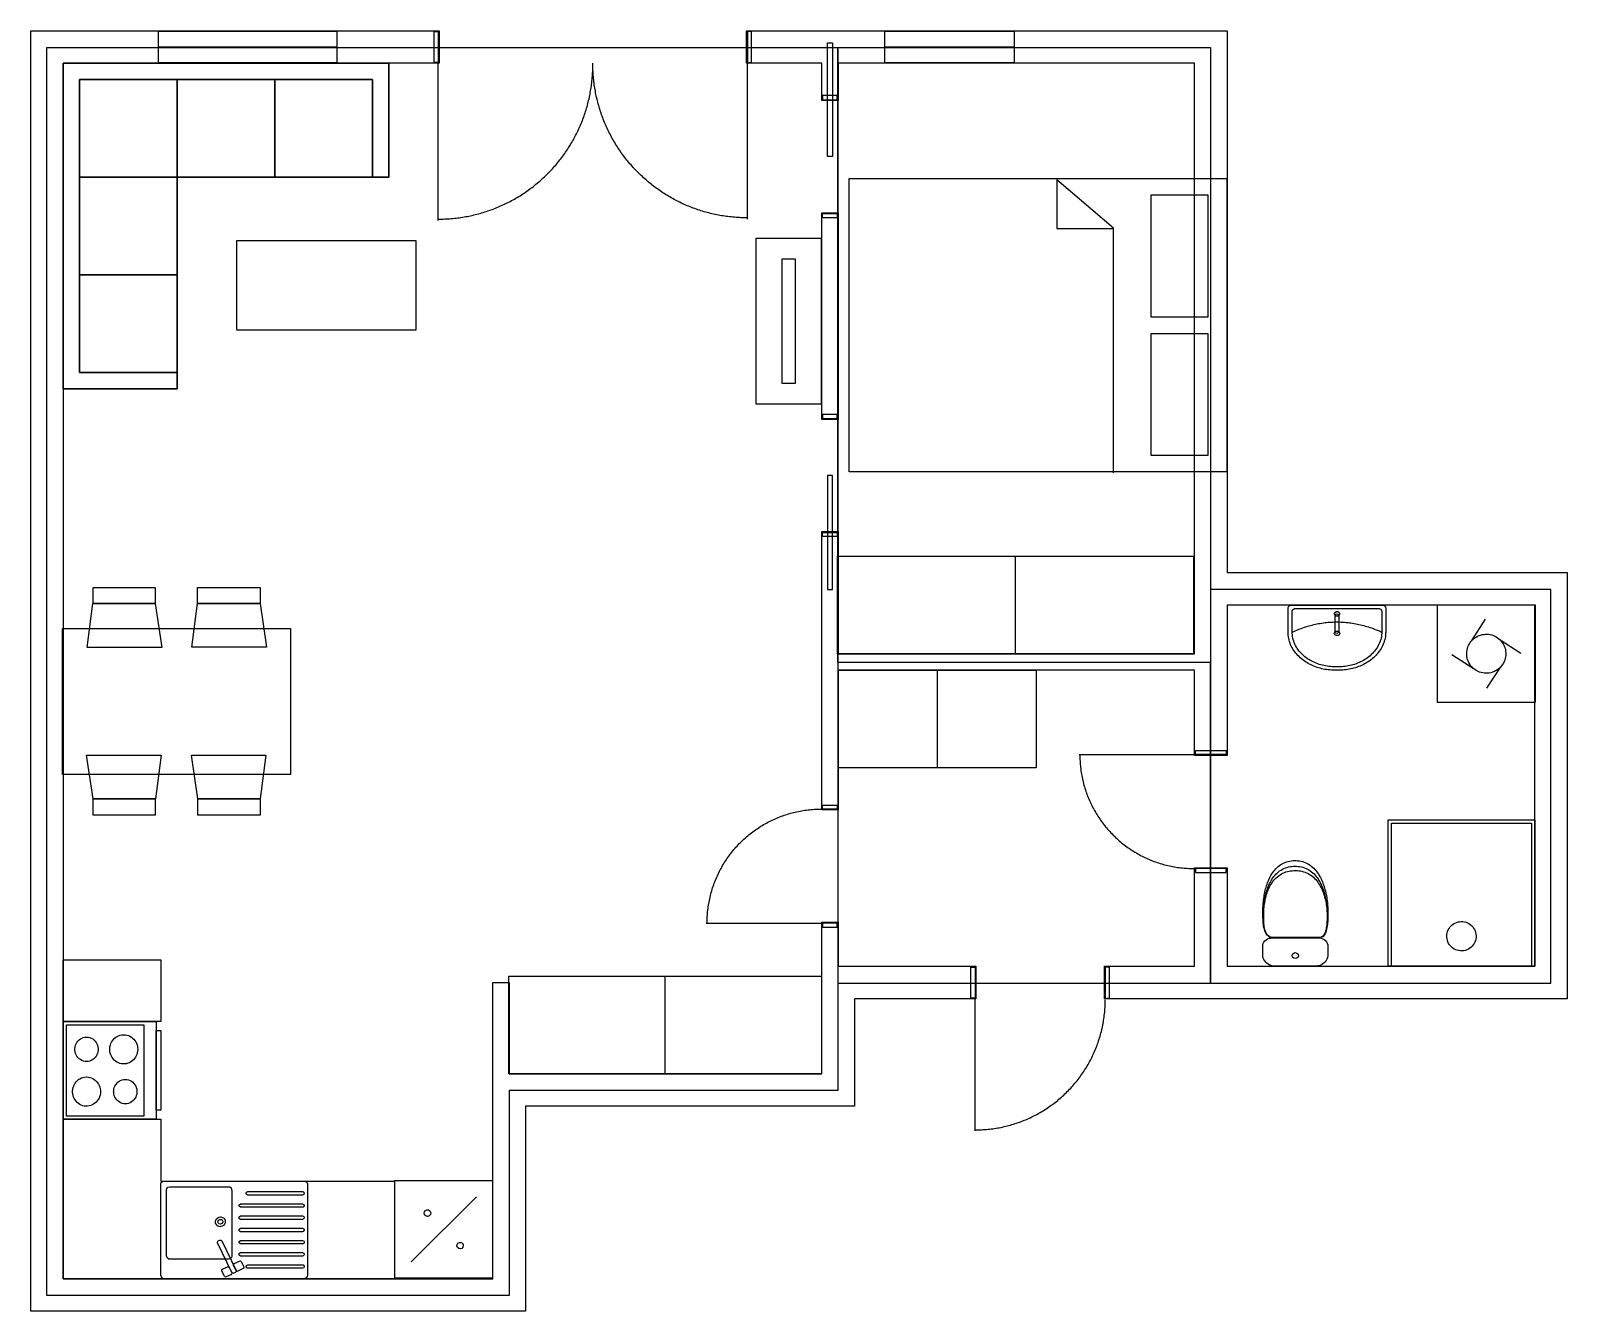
# Model space of a CAD drawing. Extents: x 80 to 718, y -804 to -271.
import ezdxf

# ---------------------------------------------------------------- set-up
doc = ezdxf.new("R2010")
doc.units = 0
for name, color, linetype in [('object', 7, 'Continuous'), ('surface', 7, 'Continuous'), ('wall', 7, 'Continuous'), ('window-door', 7, 'Continuous')]:
    doc.layers.add(name, color=color, linetype=linetype)

# ---------------------------------------------------------------- blocks, each defined once
blk = doc.blocks.new('surface-1')
for points in [[(415.26, -711.9), (278.63, -711.9), (278.63, -797.13), (86.52, -797.13), (86.52, -278.31), (415.26, -278.31), (415.26, -711.9)], [(415.26, -534), (415.26, -278.31), (570.17, -278.31), (570.17, -534), (415.26, -534)], [(570.17, -667.26), (711.54, -667.26), (711.54, -503.56), (570.17, -503.56), (570.17, -534), (570.17, -667.26)], [(415.26, -667.26), (570.17, -667.26), (570.17, -534), (415.26, -534), (415.26, -667.26)]]:
    blk.add_lwpolyline(points)
blk = doc.blocks.new('Kitchen_bench-1')
for points in [[(133.93, -657.54), (133.93, -683.25), (93.35, -683.25), (93.35, -657.54), (133.93, -657.54)], [(133.93, -723.83), (133.93, -749.54), (231, -749.54), (231, -790.12), (93.35, -790.12), (93.35, -723.83), (133.93, -723.83)]]:
    blk.add_lwpolyline(points)
blk = doc.blocks.new('shower_cabin-1')
for points in [[(704.83, -660.25), (643.95, -660.25), (643.95, -599.37), (704.83, -599.37), (704.83, -660.25), (704.83, -660.25)], [(703.48, -660.25), (645.3, -660.25), (645.3, -600.72), (703.48, -600.72), (703.48, -660.25), (703.48, -660.25)], [(668.3, -647.73), (668.34, -647.06), (668.45, -646.39), (668.64, -645.74), (668.89, -645.12), (669.22, -644.52), (669.61, -643.97), (670.05, -643.46), (670.55, -643.01), (671.1, -642.61), (671.69, -642.28), (672.31, -642.01), (672.96, -641.82), (673.62, -641.69), (674.3, -641.65), (674.39, -641.65), (674.97, -641.67), (675.64, -641.77), (676.29, -641.95), (676.92, -642.2), (677.52, -642.51), (678.08, -642.89), (678.59, -643.33), (679.06, -643.82), (679.46, -644.36), (679.81, -644.95), (680.08, -645.56), (680.29, -646.21), (680.42, -646.87), (680.48, -647.55), (680.48, -647.73), (680.46, -648.22), (680.37, -648.89), (680.2, -649.55), (679.97, -650.18), (679.66, -650.78), (679.29, -651.35), (678.86, -651.87), (678.37, -652.34), (677.84, -652.75), (677.26, -653.1), (676.65, -653.39), (676.01, -653.6), (675.35, -653.75), (674.67, -653.82), (674.39, -653.82), (674, -653.81), (673.33, -653.73), (672.67, -653.57), (672.03, -653.35), (671.42, -653.05), (670.85, -652.69), (670.33, -652.27), (669.85, -651.79), (669.43, -651.26), (669.07, -650.69), (668.77, -650.08), (668.55, -649.44), (668.39, -648.78), (668.31, -648.11), (668.3, -647.73), (668.3, -647.73)]]:
    blk.add_lwpolyline(points)
blk = doc.blocks.new('Refrigator-1')
for points in [[(231.18, -749.3), (271.76, -749.3), (271.76, -789.88), (231.18, -789.88), (231.18, -749.3)], [(237.94, -783.12), (265, -756.06)], [(246.06, -762.83), (245.89, -763.48), (245.44, -763.97), (244.8, -764.18), (244.7, -764.18), (244.14, -764.06), (243.62, -763.64), (243.36, -763.02), (243.35, -762.83), (243.44, -762.35), (243.82, -761.8), (244.42, -761.51), (244.7, -761.48), (245.09, -761.53), (245.66, -761.87), (246, -762.45), (246.06, -762.83), (246.06, -762.83)], [(259.59, -776.36), (259.42, -777.01), (258.96, -777.49), (258.33, -777.71), (258.23, -777.71), (257.67, -777.59), (257.15, -777.17), (256.89, -776.55), (256.88, -776.36), (256.97, -775.88), (257.35, -775.33), (257.95, -775.03), (258.23, -775), (258.62, -775.06), (259.19, -775.4), (259.53, -775.98), (259.59, -776.36), (259.59, -776.36)]]:
    blk.add_lwpolyline(points)
blk = doc.blocks.new('Wahsing_machine-1')
for points in [[(664.41, -510), (704.99, -510), (704.99, -550.59), (664.41, -550.59), (664.41, -510)], [(678.68, -524.81), (684.36, -515.95)], [(692.82, -530.29), (692.79, -530.97), (692.71, -531.64), (692.57, -532.3), (692.37, -532.95), (692.12, -533.58), (691.82, -534.18), (691.48, -534.76), (691.08, -535.31), (690.64, -535.82), (690.16, -536.3), (689.64, -536.73), (689.09, -537.12), (688.5, -537.47), (687.89, -537.76), (687.26, -538), (686.61, -538.18), (685.95, -538.31), (685.28, -538.39), (684.7, -538.41), (684.6, -538.41), (683.92, -538.37), (683.25, -538.28), (682.59, -538.13), (681.95, -537.93), (681.32, -537.68), (680.72, -537.37), (680.15, -537.01), (679.6, -536.61), (679.09, -536.16), (678.63, -535.68), (678.2, -535.15), (677.82, -534.6), (677.48, -534.01), (677.2, -533.39), (676.96, -532.76), (676.79, -532.11), (676.66, -531.44), (676.6, -530.77), (676.58, -530.29), (676.59, -530.09), (676.63, -529.42), (676.73, -528.75), (676.88, -528.09), (677.09, -527.45), (677.36, -526.83), (677.67, -526.23), (678.04, -525.66), (678.45, -525.12), (678.9, -524.62), (679.39, -524.15), (679.92, -523.73), (680.48, -523.36), (681.07, -523.03), (681.69, -522.75), (682.33, -522.53), (682.98, -522.36), (683.65, -522.24), (684.32, -522.18), (684.7, -522.18), (685, -522.18), (685.67, -522.23), (686.34, -522.34), (687, -522.51), (687.64, -522.72), (688.26, -522.99), (688.85, -523.32), (689.42, -523.69), (689.95, -524.1), (690.45, -524.56), (690.9, -525.06), (691.32, -525.59), (691.69, -526.16), (692.01, -526.76), (692.28, -527.38), (692.49, -528.02), (692.66, -528.67), (692.76, -529.34), (692.81, -530.02), (692.82, -530.29), (692.82, -530.29)], [(690.11, -524.27), (699.04, -530.02)], [(670.36, -530.56), (679.22, -536.31)], [(684.97, -544.63), (690.72, -535.7)]]:
    blk.add_lwpolyline(points)
blk = doc.blocks.new('Induction_cooker_4-1')
for points in [[(93.35, -723.83), (93.35, -683.25), (132, -683.25), (132, -723.83), (93.35, -723.83), (93.35, -723.83)], [(94.64, -722.48), (94.64, -684.6), (126.85, -684.6), (126.85, -722.48), (94.64, -722.48), (94.64, -722.48)], [(118.47, -688.66), (119.15, -688.7), (119.81, -688.82), (120.46, -689.02), (121.07, -689.3), (121.65, -689.65), (122.18, -690.07), (122.67, -690.54), (123.09, -691.07), (123.46, -691.64), (123.76, -692.24), (123.99, -692.88), (124.15, -693.53), (124.25, -694.2), (124.27, -694.75), (124.27, -694.88), (124.22, -695.55), (124.1, -696.22), (123.91, -696.87), (123.65, -697.49), (123.32, -698.08), (122.93, -698.63), (122.48, -699.14), (121.98, -699.59), (121.43, -699.98), (120.83, -700.31), (120.21, -700.56), (119.55, -700.73), (118.88, -700.82), (118.47, -700.83), (118.21, -700.83), (117.53, -700.75), (116.88, -700.6), (116.24, -700.37), (115.64, -700.06), (115.08, -699.68), (114.56, -699.24), (114.1, -698.75), (113.7, -698.21), (113.36, -697.62), (113.09, -697), (112.88, -696.36), (112.74, -695.7), (112.68, -695.03), (112.67, -694.75), (112.69, -694.35), (112.76, -693.68), (112.91, -693.02), (113.13, -692.38), (113.41, -691.77), (113.77, -691.19), (114.18, -690.65), (114.65, -690.17), (115.17, -689.74), (115.74, -689.37), (116.35, -689.08), (116.99, -688.86), (117.65, -688.72), (118.32, -688.66), (118.47, -688.66), (118.47, -688.66)], [(132, -720.11), (132, -686.97), (133.93, -686.97), (133.93, -720.11), (132, -720.11), (132, -720.11)], [(103.01, -689.67), (103.68, -689.72), (104.34, -689.87), (104.98, -690.11), (105.57, -690.44), (106.1, -690.85), (106.58, -691.33), (106.99, -691.87), (107.32, -692.45), (107.58, -693.08), (107.75, -693.73), (107.83, -694.4), (107.84, -694.75), (107.83, -695.08), (107.75, -695.75), (107.58, -696.41), (107.32, -697.03), (106.99, -697.62), (106.58, -698.16), (106.11, -698.64), (105.57, -699.05), (104.98, -699.38), (104.35, -699.62), (103.69, -699.77), (103.02, -699.82), (103.01, -699.82), (102.34, -699.77), (101.68, -699.62), (101.05, -699.38), (100.46, -699.05), (99.92, -698.65), (99.44, -698.17), (99.03, -697.63), (98.7, -697.04), (98.45, -696.42), (98.28, -695.76), (98.19, -695.09), (98.18, -694.75), (98.19, -694.42), (98.27, -693.74), (98.44, -693.09), (98.69, -692.46), (99.03, -691.87), (99.43, -691.33), (99.91, -690.85), (100.45, -690.44), (101.04, -690.11), (101.67, -689.87), (102.33, -689.72), (103, -689.67), (103.01, -689.67), (103.01, -689.67)], [(103.01, -706.24), (103.68, -706.29), (104.35, -706.41), (104.99, -706.61), (105.61, -706.89), (106.19, -707.24), (106.72, -707.66), (107.2, -708.13), (107.63, -708.65), (108, -709.22), (108.3, -709.83), (108.53, -710.46), (108.69, -711.12), (108.79, -711.79), (108.81, -712.33), (108.81, -712.46), (108.76, -713.14), (108.64, -713.8), (108.45, -714.45), (108.19, -715.08), (107.86, -715.67), (107.47, -716.22), (107.02, -716.73), (106.52, -717.18), (105.97, -717.57), (105.37, -717.89), (104.75, -718.14), (104.09, -718.31), (103.42, -718.41), (103.01, -718.42), (102.75, -718.41), (102.07, -718.34), (101.42, -718.19), (100.78, -717.95), (100.18, -717.65), (99.62, -717.27), (99.1, -716.83), (98.64, -716.34), (98.24, -715.79), (97.9, -715.21), (97.62, -714.59), (97.42, -713.95), (97.28, -713.29), (97.22, -712.61), (97.21, -712.33), (97.22, -711.94), (97.3, -711.26), (97.45, -710.6), (97.67, -709.96), (97.95, -709.35), (98.3, -708.77), (98.72, -708.24), (99.19, -707.75), (99.71, -707.33), (100.28, -706.96), (100.89, -706.67), (101.53, -706.45), (102.19, -706.31), (102.86, -706.25), (103.01, -706.24), (103.01, -706.24)], [(119.12, -707.26), (119.79, -707.31), (120.45, -707.46), (121.08, -707.7), (121.67, -708.03), (122.21, -708.44), (122.69, -708.91), (123.09, -709.45), (123.43, -710.04), (123.68, -710.67), (123.85, -711.32), (123.94, -711.99), (123.95, -712.33), (123.94, -712.67), (123.85, -713.34), (123.68, -713.99), (123.43, -714.62), (123.1, -715.21), (122.69, -715.75), (122.21, -716.23), (121.67, -716.64), (121.09, -716.97), (120.45, -717.21), (119.79, -717.36), (119.12, -717.41), (119.12, -717.41), (118.45, -717.36), (117.79, -717.21), (117.16, -716.97), (116.56, -716.64), (116.03, -716.23), (115.55, -715.75), (115.14, -715.22), (114.81, -714.63), (114.55, -714), (114.38, -713.35), (114.29, -712.68), (114.28, -712.33), (114.29, -712), (114.38, -711.33), (114.55, -710.68), (114.8, -710.05), (115.13, -709.46), (115.54, -708.92), (116.01, -708.44), (116.55, -708.03), (117.14, -707.7), (117.77, -707.46), (118.43, -707.31), (119.11, -707.26), (119.12, -707.26), (119.12, -707.26)]]:
    blk.add_lwpolyline(points)
blk = doc.blocks.new('Washstand-1')
for points in [[(602.31, -521.28), (602.31, -511.36), (602.34, -511.13), (602.67, -510.55), (603.24, -510.2), (603.86, -510.09), (641.34, -510.09), (641.78, -510.14), (642.39, -510.42), (642.81, -510.94), (642.9, -511.36), (642.9, -521.28), (642.89, -521.75), (642.85, -522.43), (642.77, -523.1), (642.66, -523.77), (642.51, -524.43), (642.33, -525.08), (642.12, -525.72), (641.88, -526.35), (641.6, -526.97), (641.3, -527.58), (640.97, -528.16), (640.61, -528.74), (640.23, -529.3), (639.82, -529.84), (639.39, -530.36), (638.94, -530.86), (638.47, -531.35), (637.98, -531.81), (637.47, -532.26), (636.95, -532.69), (636.41, -533.1), (635.85, -533.49), (635.29, -533.86), (634.71, -534.21), (634.12, -534.54), (633.52, -534.85), (632.91, -535.14), (632.29, -535.41), (631.66, -535.66), (631.02, -535.89), (630.38, -536.1), (629.73, -536.29), (629.08, -536.46), (628.42, -536.62), (627.76, -536.75), (627.09, -536.87), (626.42, -536.96), (625.75, -537.04), (625.07, -537.09), (624.4, -537.13), (623.72, -537.15), (623.45, -537.15), (621.83, -537.15), (621.69, -537.15), (621.02, -537.14), (620.34, -537.11), (619.67, -537.06), (618.99, -536.99), (618.32, -536.9), (617.65, -536.79), (616.99, -536.66), (616.33, -536.51), (615.67, -536.35), (615.02, -536.16), (614.38, -535.96), (613.74, -535.73), (613.11, -535.48), (612.49, -535.22), (611.88, -534.94), (611.27, -534.63), (610.68, -534.31), (610.09, -533.96), (609.52, -533.6), (608.97, -533.22), (608.42, -532.82), (607.89, -532.39), (607.38, -531.95), (606.89, -531.49), (606.41, -531.01), (605.95, -530.51), (605.52, -530), (605.1, -529.46), (604.71, -528.91), (604.34, -528.34), (604.01, -527.76), (603.69, -527.16), (603.41, -526.54), (603.16, -525.92), (602.94, -525.28), (602.75, -524.63), (602.59, -523.97), (602.47, -523.3), (602.38, -522.63), (602.33, -521.96), (602.31, -521.28), (602.31, -521.28), (602.31, -521.28)], [(604.09, -521.28), (604.09, -512.62), (604.1, -512.49), (604.43, -511.91), (605.01, -511.56), (605.56, -511.48), (639.79, -511.48), (640.17, -511.52), (640.78, -511.79), (641.2, -512.31), (641.27, -512.68), (641.27, -521.28), (641.26, -521.77), (641.21, -522.45), (641.12, -523.12), (640.99, -523.78), (640.83, -524.44), (640.62, -525.08), (640.39, -525.72), (640.12, -526.34), (639.82, -526.94), (639.48, -527.53), (639.12, -528.1), (638.73, -528.65), (638.31, -529.19), (637.87, -529.7), (637.41, -530.2), (636.93, -530.67), (636.43, -531.12), (635.91, -531.55), (635.37, -531.96), (634.82, -532.35), (634.25, -532.72), (633.67, -533.07), (633.08, -533.4), (632.47, -533.7), (631.86, -533.98), (631.23, -534.25), (630.6, -534.49), (629.96, -534.71), (629.32, -534.91), (628.66, -535.08), (628.01, -535.24), (627.34, -535.38), (626.68, -535.49), (626.01, -535.59), (625.34, -535.66), (624.66, -535.72), (623.99, -535.75), (623.31, -535.77), (623.08, -535.77), (622.05, -535.77), (621.96, -535.77), (621.28, -535.76), (620.6, -535.72), (619.93, -535.67), (619.26, -535.6), (618.59, -535.5), (617.92, -535.39), (617.26, -535.25), (616.6, -535.09), (615.95, -534.92), (615.3, -534.72), (614.66, -534.5), (614.03, -534.26), (613.41, -533.99), (612.79, -533.71), (612.19, -533.4), (611.6, -533.08), (611.02, -532.73), (610.45, -532.36), (609.9, -531.97), (609.36, -531.56), (608.84, -531.12), (608.34, -530.67), (607.86, -530.19), (607.4, -529.7), (606.97, -529.18), (606.55, -528.64), (606.17, -528.09), (605.81, -527.51), (605.48, -526.92), (605.18, -526.32), (604.92, -525.69), (604.69, -525.06), (604.49, -524.41), (604.34, -523.75), (604.22, -523.09), (604.13, -522.41), (604.09, -521.74), (604.09, -521.28), (604.09, -521.28)], [(604.09, -521.28), (604.7, -521), (605.32, -520.74), (605.95, -520.48), (606.58, -520.23), (607.21, -519.98), (607.84, -519.75), (608.48, -519.53), (609.12, -519.31), (609.77, -519.1), (610.41, -518.9), (611.06, -518.72), (611.72, -518.54), (612.37, -518.37), (613.03, -518.21), (613.69, -518.06), (614.35, -517.92), (615.01, -517.79), (615.68, -517.67), (616.35, -517.57), (617.02, -517.47), (617.69, -517.38), (618.36, -517.31), (619.03, -517.24), (619.71, -517.19), (620.38, -517.15), (621.06, -517.11), (621.73, -517.09), (622.41, -517.08), (623.09, -517.09), (623.76, -517.1), (624.44, -517.12), (625.12, -517.16), (625.79, -517.2), (626.46, -517.26), (627.14, -517.33), (627.81, -517.41), (628.48, -517.5), (629.15, -517.6), (629.82, -517.71), (630.48, -517.83), (631.14, -517.97), (631.81, -518.11), (632.46, -518.26), (633.12, -518.42), (633.77, -518.6), (634.43, -518.78), (635.08, -518.97), (635.72, -519.17), (636.36, -519.38), (637, -519.6), (637.64, -519.83), (638.27, -520.06), (638.91, -520.31), (639.53, -520.56), (640.16, -520.82), (640.78, -521.09), (641.2, -521.28)], [(623.82, -513.7), (623.56, -514.31), (622.97, -514.63), (622.64, -514.66), (622.3, -514.62), (621.72, -514.3), (621.46, -513.7), (621.46, -513.7), (621.72, -513.1), (622.31, -512.78), (622.64, -512.74), (622.98, -512.78), (623.57, -513.1), (623.82, -513.7), (623.82, -513.7)], [(622.64, -513.7), (623.25, -513.96), (623.38, -514.3), (623.38, -521.22), (623.36, -521.36), (622.87, -521.79), (622.64, -521.82), (622.22, -521.71), (621.9, -521.22), (621.9, -514.3), (622.2, -513.82), (622.64, -513.7), (622.64, -513.7)], [(623.82, -521.82), (623.56, -522.42), (622.97, -522.74), (622.64, -522.78), (622.3, -522.74), (621.72, -522.42), (621.46, -521.82), (621.46, -521.82), (621.72, -521.21), (622.31, -520.9), (622.64, -520.86), (622.98, -520.9), (623.57, -521.22), (623.82, -521.82), (623.82, -521.82)]]:
    blk.add_lwpolyline(points)
blk = doc.blocks.new('Warderobe_2_door-1')
for points in [[(408.38, -704.92), (278.51, -704.92), (278.51, -664.33), (408.38, -664.33), (408.38, -704.92), (408.38, -704.92)], [(343.44, -704.92), (343.44, -664.33)]]:
    blk.add_lwpolyline(points)
blk = doc.blocks.new('Warderobe_2_door-2')
for points in [[(415.31, -537.14), (497.62, -537.14), (497.62, -577.72), (415.31, -577.72), (415.31, -537.14), (415.31, -537.14)], [(456.47, -537.14), (456.47, -577.72)]]:
    blk.add_lwpolyline(points)
blk = doc.blocks.new('Sink_with_dryer_plate-1')
for points in [[(193.32, -790.12), (135.42, -790.12), (135.15, -790.1), (134.54, -789.83), (134.1, -789.32), (133.93, -788.67), (133.93, -788.63), (133.93, -751.02), (133.94, -750.79), (134.07, -750.13), (134.53, -749.65), (135.19, -749.54), (135.62, -749.54), (193.32, -749.54), (193.36, -749.54), (194.04, -749.59), (194.58, -749.96), (194.78, -750.6), (194.81, -751.09), (194.81, -788.63), (194.72, -789.14), (194.35, -789.7), (193.78, -790.05), (193.32, -790.12), (193.32, -790.12)], [(162.21, -782), (137.45, -782), (137.18, -781.97), (136.63, -781.61), (136.34, -781), (136.3, -780.58), (136.3, -753.32), (136.3, -753.27), (136.44, -752.61), (136.86, -752.09), (137.45, -751.9), (162.21, -751.9), (162.52, -751.95), (163.06, -752.34), (163.32, -752.96), (163.36, -753.32), (163.36, -780.58), (163.35, -780.69), (163.2, -781.34), (162.76, -781.85), (162.21, -782), (162.21, -782)], [(192.71, -760.43), (167.15, -760.43), (167.01, -760.41), (166.49, -760.02), (166.4, -759.68), (166.47, -759.37), (166.98, -758.96), (167.15, -758.94), (192.71, -758.94), (193.28, -759.2), (193.46, -759.68), (193.44, -759.83), (193.04, -760.35), (192.71, -760.43), (192.71, -760.43)], [(192.71, -755.35), (170.05, -755.35), (169.73, -755.28), (169.33, -754.76), (169.31, -754.61), (169.49, -754.13), (170.05, -753.87), (192.71, -753.87), (193.07, -753.96), (193.45, -754.49), (193.46, -754.61), (193.26, -755.12), (192.71, -755.35), (192.71, -755.35)], [(156.59, -766.45), (156.7, -765.78), (157.03, -765.19), (157.53, -764.74), (158.14, -764.47), (158.62, -764.42), (158.82, -764.43), (159.47, -764.6), (160.02, -764.98), (160.43, -765.52), (160.63, -766.16), (160.65, -766.45), (160.61, -766.83), (160.38, -767.46), (159.95, -767.98), (159.37, -768.33), (158.72, -768.47), (158.62, -768.48), (158.05, -768.39), (157.44, -768.1), (156.97, -767.62), (156.67, -767.02), (156.59, -766.45), (156.59, -766.45)], [(157.61, -766.45), (157.82, -765.82), (158.38, -765.46), (158.62, -765.43), (159.04, -765.52), (159.52, -765.98), (159.64, -766.45), (159.62, -766.64), (159.29, -767.21), (158.67, -767.46), (158.62, -767.46), (158.03, -767.27), (157.65, -766.73), (157.61, -766.45), (157.61, -766.45)], [(192.71, -765.5), (167.15, -765.5), (167.01, -765.49), (166.49, -765.1), (166.4, -764.76), (166.47, -764.44), (166.98, -764.03), (167.15, -764.01), (192.71, -764.01), (193.28, -764.28), (193.46, -764.76), (193.44, -764.91), (193.04, -765.42), (192.71, -765.5), (192.71, -765.5)], [(192.71, -770.57), (167.15, -770.57), (167.01, -770.56), (166.49, -770.17), (166.4, -769.83), (166.47, -769.52), (166.98, -769.1), (167.15, -769.08), (192.71, -769.09), (193.28, -769.35), (193.46, -769.83), (193.44, -769.98), (193.04, -770.5), (192.71, -770.57), (192.71, -770.57)], [(164.91, -787.48), (164.17, -787.82), (163.65, -787.82), (163.36, -787.55), (157.4, -775.24), (157.37, -775.12), (157.56, -774.51), (157.68, -774.43), (158.42, -774.09), (158.81, -774.05), (159.23, -774.36), (165.18, -786.67), (165.12, -787.3), (164.91, -787.48), (164.91, -787.48)], [(192.71, -775.65), (167.15, -775.65), (167.01, -775.63), (166.49, -775.24), (166.4, -774.9), (166.47, -774.59), (166.98, -774.18), (167.15, -774.16), (192.71, -774.16), (193.28, -774.42), (193.46, -774.9), (193.44, -775.05), (193.04, -775.57), (192.71, -775.65), (192.71, -775.65)], [(163.22, -788.3), (161.06, -789.38), (160.78, -789.43), (160.31, -789.11), (159.23, -786.94), (159.19, -786.58), (159.5, -786.2), (161.6, -785.18), (162.12, -785.22), (162.27, -785.39), (163.36, -787.62), (163.25, -788.24), (163.09, -788.36), (163.22, -788.3)], [(168.09, -785.93), (165.93, -787.01), (165.65, -787.06), (165.18, -786.74), (164.1, -784.58), (164.06, -784.21), (164.37, -783.83), (166.54, -782.75), (166.98, -782.74), (167.28, -783.02), (168.36, -785.18), (168.33, -785.7), (168.09, -785.93), (168.09, -785.93)], [(192.71, -780.72), (167.15, -780.72), (167.01, -780.71), (166.49, -780.32), (166.4, -779.98), (166.47, -779.66), (166.98, -779.25), (167.15, -779.23), (192.71, -779.23), (193.28, -779.49), (193.46, -779.98), (193.44, -780.13), (193.04, -780.64), (192.71, -780.72), (192.71, -780.72)], [(192.71, -785.79), (170.05, -785.79), (169.73, -785.72), (169.33, -785.2), (169.31, -785.05), (169.49, -784.57), (170.05, -784.3), (192.71, -784.3), (193.07, -784.4), (193.45, -784.93), (193.46, -785.05), (193.26, -785.56), (192.71, -785.79), (192.71, -785.79)]]:
    blk.add_lwpolyline(points)
blk = doc.blocks.new('TV-1')
for points in [[(408.31, -357.51), (408.31, -426.56), (381.25, -426.56), (381.25, -357.5), (408.31, -357.51)], [(392.07, -417.93), (392.07, -366.14), (397.48, -366.14), (397.48, -374.48), (397.48, -412.17), (397.48, -417.93), (392.07, -417.93)]]:
    blk.add_lwpolyline(points)
blk = doc.blocks.new('Warderobe_2_door-3')
for points in [[(563.07, -530.31), (415.07, -530.31), (415.07, -489.73), (563.07, -489.73), (563.07, -530.31), (563.07, -530.31)], [(489.07, -530.31), (489.07, -489.73)]]:
    blk.add_lwpolyline(points)
blk = doc.blocks.new('WC_tank-1')
for points in [[(618.87, -637.38), (618.87, -639.14), (618.87, -639.41), (618.86, -640.09), (618.84, -640.77), (618.81, -641.44), (618.76, -642.12), (618.69, -642.79), (618.61, -643.46), (618.5, -644.13), (618.37, -644.79), (618.19, -645.45), (617.98, -646.09), (617.7, -646.7), (617.35, -647.28), (616.89, -647.78), (616.32, -648.13), (615.66, -648.28), (615.52, -648.29), (595.81, -648.29), (595.37, -648.26), (594.72, -648.07), (594.14, -647.73), (593.65, -647.26), (593.26, -646.72), (592.94, -646.12), (592.69, -645.49), (592.48, -644.85), (592.32, -644.19), (592.19, -643.53), (592.09, -642.86), (592.01, -642.19), (591.96, -641.51), (591.92, -640.84), (591.89, -640.16), (591.88, -639.48), (591.88, -639.14), (591.88, -637.38), (591.88, -636.78), (591.9, -636.1), (591.93, -635.43), (591.97, -634.75), (592.02, -634.08), (592.08, -633.4), (592.15, -632.73), (592.24, -632.06), (592.34, -631.39), (592.44, -630.72), (592.57, -630.06), (592.7, -629.4), (592.85, -628.74), (593.01, -628.08), (593.19, -627.43), (593.38, -626.78), (593.59, -626.13), (593.82, -625.5), (594.06, -624.87), (594.33, -624.24), (594.61, -623.63), (594.91, -623.03), (595.24, -622.43), (595.59, -621.85), (595.97, -621.29), (596.36, -620.74), (596.79, -620.22), (597.24, -619.71), (597.72, -619.24), (598.22, -618.79), (598.76, -618.37), (599.31, -617.98), (599.89, -617.64), (600.49, -617.33), (601.11, -617.06), (601.75, -616.83), (602.4, -616.64), (603.06, -616.49), (603.73, -616.39), (604.4, -616.32), (605.08, -616.28), (605.41, -616.28), (605.75, -616.29), (606.43, -616.33), (607.1, -616.41), (607.76, -616.53), (608.42, -616.7), (609.06, -616.91), (609.69, -617.16), (610.3, -617.45), (610.89, -617.78), (611.46, -618.15), (612, -618.55), (612.52, -618.99), (613.01, -619.45), (613.47, -619.94), (613.91, -620.46), (614.33, -620.99), (614.72, -621.55), (615.09, -622.11), (615.43, -622.7), (615.75, -623.29), (616.05, -623.9), (616.34, -624.51), (616.6, -625.13), (616.85, -625.76), (617.08, -626.4), (617.29, -627.04), (617.49, -627.69), (617.67, -628.34), (617.84, -628.99), (618, -629.65), (618.14, -630.31), (618.27, -630.98), (618.39, -631.64), (618.49, -632.31), (618.58, -632.98), (618.66, -633.65), (618.73, -634.33), (618.78, -635), (618.82, -635.68), (618.85, -636.35), (618.87, -637.03), (618.87, -637.38), (618.87, -637.38)], [(618.55, -638.21), (618.55, -639.85), (618.55, -640.23), (618.53, -640.91), (618.51, -641.59), (618.47, -642.26), (618.41, -642.94), (618.33, -643.61), (618.23, -644.28), (618.1, -644.94), (617.93, -645.59), (617.71, -646.24), (617.43, -646.85), (617.07, -647.42), (616.59, -647.9), (616, -648.22), (615.34, -648.35), (615.26, -648.35), (596, -648.35), (595.72, -648.34), (595.06, -648.2), (594.46, -647.9), (593.94, -647.46), (593.53, -646.93), (593.2, -646.34), (592.95, -645.71), (592.74, -645.07), (592.59, -644.41), (592.46, -643.74), (592.37, -643.07), (592.3, -642.4), (592.25, -641.73), (592.22, -641.05), (592.2, -640.37), (592.2, -639.85), (592.2, -638.21), (592.2, -637.67), (592.22, -636.99), (592.25, -636.32), (592.29, -635.64), (592.35, -634.97), (592.42, -634.3), (592.5, -633.62), (592.6, -632.95), (592.7, -632.29), (592.83, -631.62), (592.96, -630.96), (593.12, -630.3), (593.28, -629.64), (593.47, -628.99), (593.67, -628.35), (593.89, -627.71), (594.13, -627.08), (594.39, -626.45), (594.67, -625.84), (594.97, -625.23), (595.3, -624.64), (595.65, -624.06), (596.02, -623.5), (596.42, -622.95), (596.85, -622.43), (597.31, -621.93), (597.79, -621.46), (598.31, -621.02), (598.84, -620.61), (599.41, -620.23), (599.99, -619.9), (600.6, -619.6), (601.23, -619.34), (601.87, -619.12), (602.52, -618.95), (603.18, -618.81), (603.85, -618.71), (604.53, -618.65), (605.2, -618.63), (605.41, -618.62), (605.88, -618.63), (606.55, -618.68), (607.22, -618.76), (607.89, -618.89), (608.54, -619.05), (609.19, -619.26), (609.81, -619.52), (610.42, -619.81), (611.01, -620.14), (611.58, -620.52), (612.12, -620.92), (612.63, -621.36), (613.12, -621.83), (613.58, -622.33), (614.01, -622.84), (614.42, -623.38), (614.81, -623.94), (615.17, -624.51), (615.5, -625.1), (615.82, -625.7), (616.11, -626.31), (616.38, -626.93), (616.63, -627.55), (616.87, -628.19), (617.09, -628.83), (617.29, -629.47), (617.47, -630.13), (617.64, -630.78), (617.79, -631.44), (617.93, -632.1), (618.06, -632.77), (618.17, -633.43), (618.26, -634.1), (618.35, -634.77), (618.42, -635.45), (618.47, -636.12), (618.51, -636.8), (618.54, -637.47), (618.55, -638.15), (618.55, -638.21), (618.55, -638.21)], [(618.55, -638.79), (618.55, -640.32), (618.54, -640.82), (618.53, -641.5), (618.5, -642.17), (618.45, -642.85), (618.38, -643.52), (618.28, -644.19), (618.15, -644.85), (617.99, -645.51), (617.77, -646.15), (617.49, -646.77), (617.13, -647.33), (616.66, -647.82), (616.07, -648.15), (615.41, -648.28), (615.26, -648.29), (596, -648.29), (595.79, -648.28), (595.13, -648.17), (594.51, -647.9), (593.97, -647.49), (593.54, -646.97), (593.2, -646.39), (592.93, -645.77), (592.72, -645.12), (592.56, -644.47), (592.44, -643.8), (592.35, -643.13), (592.28, -642.46), (592.23, -641.78), (592.21, -641.11), (592.2, -640.43), (592.2, -640.32), (592.2, -638.79), (592.2, -638.4), (592.22, -637.73), (592.25, -637.05), (592.3, -636.38), (592.36, -635.7), (592.43, -635.03), (592.52, -634.36), (592.63, -633.69), (592.75, -633.03), (592.88, -632.36), (593.04, -631.7), (593.21, -631.05), (593.39, -630.4), (593.6, -629.76), (593.83, -629.12), (594.07, -628.49), (594.34, -627.87), (594.64, -627.26), (594.95, -626.66), (595.29, -626.08), (595.66, -625.51), (596.05, -624.96), (596.47, -624.43), (596.92, -623.92), (597.4, -623.44), (597.9, -622.99), (598.43, -622.57), (598.99, -622.19), (599.57, -621.84), (600.17, -621.53), (600.79, -621.26), (601.43, -621.03), (602.08, -620.84), (602.74, -620.69), (603.4, -620.58), (604.08, -620.5), (604.75, -620.45), (605.34, -620.44), (605.43, -620.44), (606.1, -620.46), (606.78, -620.52), (607.45, -620.61), (608.11, -620.75), (608.76, -620.92), (609.4, -621.13), (610.03, -621.39), (610.64, -621.68), (611.23, -622.02), (611.8, -622.39), (612.34, -622.79), (612.85, -623.23), (613.34, -623.69), (613.81, -624.19), (614.24, -624.7), (614.66, -625.24), (615.04, -625.79), (615.4, -626.37), (615.74, -626.95), (616.05, -627.55), (616.34, -628.16), (616.61, -628.78), (616.86, -629.41), (617.09, -630.05), (617.31, -630.69), (617.5, -631.34), (617.68, -631.99), (617.84, -632.65), (617.98, -633.31), (618.11, -633.97), (618.22, -634.64), (618.31, -635.31), (618.39, -635.98), (618.46, -636.66), (618.5, -637.33), (618.53, -638.01), (618.55, -638.68), (618.55, -638.79), (618.55, -638.79)], [(618.87, -651.86), (618.87, -655.32), (618.83, -655.92), (618.7, -656.58), (618.46, -657.22), (618.14, -657.81), (617.75, -658.36), (617.28, -658.85), (616.75, -659.27), (616.17, -659.62), (615.55, -659.9), (614.91, -660.09), (614.24, -660.21), (613.59, -660.25), (597.16, -660.25), (596.66, -660.23), (595.99, -660.14), (595.33, -659.97), (594.71, -659.72), (594.11, -659.39), (593.57, -658.99), (593.08, -658.52), (592.66, -658), (592.31, -657.41), (592.05, -656.79), (591.88, -656.14), (591.81, -655.46), (591.81, -655.32), (591.81, -651.86), (591.85, -651.41), (592.01, -650.75), (592.31, -650.15), (592.73, -649.62), (593.24, -649.17), (593.82, -648.83), (594.46, -648.6), (595.12, -648.48), (595.48, -648.46), (615.2, -648.46), (615.41, -648.47), (616.08, -648.56), (616.73, -648.77), (617.32, -649.09), (617.85, -649.51), (618.29, -650.03), (618.61, -650.62), (618.81, -651.26), (618.87, -651.86), (618.87, -651.86)], [(605.34, -657.02), (604.69, -656.87), (604.18, -656.43), (603.99, -655.79), (603.99, -655.79), (604.18, -655.16), (604.69, -654.72), (605.34, -654.56), (605.34, -654.56), (605.99, -654.71), (606.5, -655.15), (606.69, -655.79), (606.69, -655.79), (606.5, -656.43), (606, -656.87), (605.35, -657.02), (605.34, -657.02), (605.34, -657.02)]]:
    blk.add_lwpolyline(points)
blk = doc.blocks.new('Coffee_table-1')
blk.add_lwpolyline([(165.51, -358.57), (239.82, -358.57), (239.82, -395.72), (165.51, -395.72), (165.51, -358.57), (165.51, -358.57)])
blk = doc.blocks.new('Three_seater_sofa-1')
for points in [[(93.35, -420.12), (93.35, -284.83), (228.63, -284.83), (228.63, -332.18), (140.7, -332.18), (140.7, -420.12), (93.35, -420.12)], [(93.35, -284.83), (228.63, -284.83), (93.35, -284.83)], [(93.35, -420.12), (93.35, -284.83), (93.35, -420.12)], [(228.63, -284.83), (228.63, -332.18), (228.63, -284.83)], [(100.11, -291.6), (221.87, -291.6), (100.11, -291.6)], [(100.11, -413.35), (100.11, -291.6), (100.11, -413.35)], [(140.7, -291.6), (140.7, -332.18), (140.7, -291.6)], [(181.28, -291.6), (181.28, -332.18), (181.28, -291.6)], [(221.87, -291.6), (221.87, -332.18), (221.87, -291.6)], [(100.11, -332.18), (140.7, -332.18), (100.11, -332.18)], [(140.7, -332.18), (228.63, -332.18), (140.7, -332.18)], [(140.7, -420.12), (140.7, -332.18), (140.7, -420.12)], [(100.11, -372.77), (140.7, -372.77), (100.11, -372.77)], [(100.11, -413.35), (140.7, -413.35), (100.11, -413.35)], [(93.35, -420.12), (140.7, -420.12), (93.35, -420.12)]]:
    blk.add_lwpolyline(points)
blk = doc.blocks.new('Double_bed-1')
for points in [[(576.88, -332.79), (576.87, -454.7), (419.9, -454.7), (419.9, -332.78), (576.88, -332.79), (576.88, -332.79)], [(529.78, -455.04), (529.78, -353.44), (506.24, -333.26), (506.24, -353.58), (529.78, -353.58)], [(569.03, -339.56), (569.03, -390.36), (545.48, -390.36), (545.48, -339.56), (569.03, -339.56), (569.03, -339.56)], [(569.03, -397.13), (569.03, -447.93), (545.48, -447.93), (545.48, -397.13), (569.03, -397.13), (569.03, -397.13)]]:
    blk.add_lwpolyline(points)
blk = doc.blocks.new('Table_with_four_chairs-1')
for points in [[(131.6, -502.72), (131.6, -509.47), (105.72, -509.47), (105.72, -502.72), (131.6, -502.72)], [(175.16, -502.72), (175.16, -509.47), (149.09, -509.47), (149.09, -502.72), (175.16, -502.72)], [(131.6, -509.47), (134.25, -527.67), (103.32, -527.67), (105.67, -509.47), (131.6, -509.47)], [(175.16, -509.42), (177.81, -527.63), (146.75, -527.63), (149.1, -509.42), (175.16, -509.42)], [(187.79, -519.87), (187.79, -580.56), (93.09, -580.56), (93.09, -519.87), (187.79, -519.87)], [(105.72, -590.68), (103.06, -572.47), (134, -572.47), (131.65, -590.68), (105.72, -590.68)], [(149.28, -590.68), (146.63, -572.47), (177.56, -572.47), (175.21, -590.68), (149.28, -590.68)], [(131.6, -590.68), (131.6, -597.42), (105.7, -597.42), (105.7, -590.68), (131.6, -590.68)], [(175.16, -590.68), (175.16, -597.42), (149.28, -597.42), (149.28, -590.68), (175.16, -590.68)]]:
    blk.add_lwpolyline(points)
blk = doc.blocks.new('wall-1')
for points in [[(249.49, -284.83), (93.35, -284.83), (93.35, -790.12), (271.92, -790.12), (271.92, -667.01), (278.69, -667.01), (278.69, -704.89), (408.56, -704.89), (408.56, -641.92), (415.33, -641.92), (415.33, -660.25), (472.59, -660.25), (472.59, -673.78), (422.09, -673.78), (422.09, -718.42), (285.45, -718.42), (285.45, -803.65), (79.82, -803.65), (79.82, -271.3), (249.49, -271.3), (249.49, -284.83)], [(576.99, -496.55), (718.37, -496.55), (718.37, -673.78), (526.03, -673.78), (526.03, -660.25), (563.46, -660.25), (563.46, -619.24), (576.99, -619.24), (576.99, -660.25), (704.84, -660.25), (704.84, -510.08), (576.99, -510.08), (576.99, -572.56), (563.46, -572.56), (563.46, -537.14), (415.33, -537.14), (415.33, -595.24), (408.56, -595.24), (408.56, -479.55), (415.33, -479.55), (415.33, -530.37), (563.46, -530.37), (563.46, -284.83), (415.33, -284.83), (415.33, -300.32), (408.56, -300.32), (408.56, -284.83), (377.34, -284.83), (377.34, -271.3), (576.99, -271.3), (576.99, -496.55)], [(415.33, -432.88), (408.56, -432.88), (408.56, -346.99), (415.33, -346.99), (415.33, -432.88)]]:
    blk.add_lwpolyline(points)
blk = doc.blocks.new('window-door-1')
for points in [[(247.46, -284.49), (247.46, -271.64), (249.16, -271.64), (249.16, -284.49), (247.46, -284.49)], [(379.37, -284.49), (379.37, -271.64), (377.68, -271.64), (377.68, -284.49), (379.37, -284.49)], [(412.96, -276.31), (412.96, -323.66), (410.93, -323.66), (410.93, -276.31), (412.96, -276.31), (412.96, -276.31)], [(249.16, -350.13), (249.16, -284.83)], [(249.16, -349.61), (249.83, -349.61), (250.51, -349.6), (251.18, -349.58), (251.86, -349.55), (252.54, -349.52), (253.21, -349.48), (253.89, -349.44), (254.56, -349.39), (255.23, -349.33), (255.91, -349.26), (256.58, -349.19), (257.25, -349.1), (257.92, -349.02), (258.59, -348.92), (259.26, -348.82), (259.93, -348.71), (260.59, -348.59), (261.26, -348.47), (261.92, -348.34), (262.59, -348.2), (263.25, -348.06), (263.91, -347.91), (264.56, -347.75), (265.22, -347.59), (265.87, -347.41), (266.53, -347.23), (267.18, -347.05), (267.82, -346.86), (268.47, -346.66), (269.11, -346.45), (269.76, -346.24), (270.4, -346.02), (271.03, -345.79), (271.67, -345.56), (272.3, -345.31), (272.93, -345.07), (273.56, -344.81), (274.18, -344.55), (274.8, -344.29), (275.42, -344.01), (276.04, -343.73), (276.65, -343.45), (277.26, -343.15), (277.87, -342.85), (278.47, -342.55), (279.07, -342.24), (279.67, -341.92), (280.26, -341.59), (280.85, -341.26), (281.44, -340.92), (282.02, -340.58), (282.6, -340.23), (283.17, -339.88), (283.75, -339.51), (284.31, -339.15), (284.88, -338.77), (285.44, -338.39), (285.99, -338.01), (286.55, -337.62), (287.09, -337.22), (287.64, -336.82), (288.18, -336.41), (288.71, -336), (289.24, -335.58), (289.77, -335.15), (290.29, -334.72), (290.81, -334.28), (291.32, -333.84), (291.83, -333.4), (292.33, -332.94), (292.83, -332.49), (293.32, -332.03), (293.81, -331.56), (294.3, -331.09), (294.77, -330.61), (295.25, -330.12), (295.72, -329.64), (296.18, -329.14), (296.64, -328.65), (297.09, -328.15), (297.54, -327.64), (297.98, -327.13), (298.42, -326.61), (298.85, -326.09), (299.28, -325.57), (299.7, -325.04), (300.11, -324.5), (300.52, -323.96), (300.93, -323.42), (301.33, -322.87), (301.72, -322.32), (302.11, -321.77), (302.49, -321.21), (302.86, -320.65), (303.23, -320.08), (303.59, -319.51), (303.95, -318.93), (304.3, -318.36), (304.65, -317.77), (304.99, -317.19), (305.32, -316.6), (305.64, -316.01), (305.96, -315.41), (306.28, -314.81), (306.59, -314.21), (306.89, -313.6), (307.18, -312.99), (307.47, -312.38), (307.75, -311.77), (308.03, -311.15), (308.29, -310.53), (308.56, -309.91), (308.81, -309.28), (309.06, -308.65), (309.3, -308.02), (309.54, -307.38), (309.77, -306.75), (309.99, -306.11), (310.2, -305.47), (310.41, -304.82), (310.61, -304.18), (310.81, -303.53), (310.99, -302.88), (311.18, -302.23), (311.35, -301.57), (311.52, -300.92), (311.68, -300.26), (311.83, -299.6), (311.97, -298.94), (312.11, -298.28), (312.25, -297.62), (312.37, -296.95), (312.49, -296.29), (312.6, -295.62), (312.7, -294.95), (312.8, -294.28), (312.89, -293.61), (312.97, -292.94), (313.05, -292.27), (313.12, -291.59), (313.18, -290.92), (313.23, -290.25), (313.28, -289.57), (313.32, -288.9), (313.35, -288.22), (313.38, -287.54), (313.4, -286.87), (313.41, -286.19), (313.42, -285.52), (313.42, -285.35)], [(377.68, -349.09), (377, -349.09), (376.32, -349.08), (375.65, -349.06), (374.97, -349.04), (374.3, -349), (373.62, -348.97), (372.95, -348.92), (372.27, -348.87), (371.6, -348.81), (370.92, -348.74), (370.25, -348.67), (369.58, -348.59), (368.91, -348.5), (368.24, -348.4), (367.57, -348.3), (366.9, -348.19), (366.24, -348.08), (365.57, -347.95), (364.91, -347.82), (364.25, -347.69), (363.58, -347.54), (362.93, -347.39), (362.27, -347.23), (361.61, -347.07), (360.96, -346.89), (360.31, -346.72), (359.66, -346.53), (359.01, -346.34), (358.36, -346.14), (357.72, -345.93), (357.07, -345.72), (356.43, -345.5), (355.8, -345.27), (355.16, -345.04), (354.53, -344.8), (353.9, -344.55), (353.27, -344.3), (352.65, -344.04), (352.03, -343.77), (351.41, -343.5), (350.79, -343.22), (350.18, -342.93), (349.57, -342.64), (348.96, -342.34), (348.36, -342.03), (347.76, -341.72), (347.16, -341.4), (346.57, -341.07), (345.98, -340.74), (345.39, -340.41), (344.81, -340.06), (344.23, -339.71), (343.66, -339.36), (343.09, -339), (342.52, -338.63), (341.95, -338.26), (341.39, -337.88), (340.84, -337.49), (340.29, -337.1), (339.74, -336.7), (339.19, -336.3), (338.66, -335.89), (338.12, -335.48), (337.59, -335.06), (337.06, -334.63), (336.54, -334.2), (336.02, -333.77), (335.51, -333.33), (335, -332.88), (334.5, -332.43), (334, -331.97), (333.51, -331.51), (333.02, -331.04), (332.54, -330.57), (332.06, -330.09), (331.58, -329.61), (331.11, -329.12), (330.65, -328.63), (330.19, -328.13), (329.74, -327.63), (329.29, -327.12), (328.85, -326.61), (328.41, -326.09), (327.98, -325.57), (327.55, -325.05), (327.13, -324.52), (326.72, -323.98), (326.31, -323.45), (325.9, -322.9), (325.5, -322.36), (325.11, -321.81), (324.73, -321.25), (324.34, -320.69), (323.97, -320.13), (323.6, -319.56), (323.24, -318.99), (322.88, -318.42), (322.53, -317.84), (322.18, -317.26), (321.85, -316.67), (321.51, -316.08), (321.19, -315.49), (320.87, -314.89), (320.55, -314.29), (320.25, -313.69), (319.94, -313.09), (319.65, -312.48), (319.36, -311.86), (319.08, -311.25), (318.81, -310.63), (318.54, -310.01), (318.27, -309.39), (318.02, -308.76), (317.77, -308.13), (317.53, -307.5), (317.29, -306.87), (317.06, -306.23), (316.84, -305.59), (316.63, -304.95), (316.42, -304.31), (316.22, -303.66), (316.02, -303.01), (315.84, -302.36), (315.66, -301.71), (315.48, -301.06), (315.32, -300.4), (315.16, -299.74), (315, -299.08), (314.86, -298.42), (314.72, -297.76), (314.59, -297.1), (314.46, -296.43), (314.34, -295.77), (314.23, -295.1), (314.13, -294.43), (314.03, -293.76), (313.94, -293.09), (313.86, -292.42), (313.78, -291.75), (313.72, -291.08), (313.65, -290.4), (313.6, -289.73), (313.55, -289.05), (313.51, -288.38), (313.48, -287.7), (313.45, -287.03), (313.43, -286.35), (313.42, -285.67), (313.42, -285), (313.42, -284.83)], [(377.68, -349.61), (377.68, -348.93), (377.68, -348.26), (377.68, -347.58), (377.68, -346.9), (377.68, -346.23), (377.68, -345.55), (377.68, -344.87), (377.68, -344.2), (377.68, -343.52), (377.68, -342.85), (377.68, -342.17), (377.68, -341.49), (377.68, -340.82), (377.68, -340.14), (377.68, -339.46), (377.68, -338.79), (377.68, -338.11), (377.68, -337.43), (377.68, -336.76), (377.68, -336.08), (377.68, -335.4), (377.68, -334.73), (377.68, -334.05), (377.68, -333.38), (377.68, -332.7), (377.68, -332.02), (377.68, -331.35), (377.68, -330.67), (377.68, -329.99), (377.68, -329.32), (377.68, -328.64), (377.68, -327.96), (377.68, -327.29), (377.68, -326.61), (377.68, -325.93), (377.68, -325.26), (377.68, -324.58), (377.68, -323.91), (377.68, -323.23), (377.68, -322.55), (377.68, -321.88), (377.68, -321.2), (377.68, -320.52), (377.68, -319.85), (377.68, -319.17), (377.68, -318.49), (377.68, -317.82), (377.68, -317.14), (377.68, -316.46), (377.68, -315.79), (377.68, -315.11), (377.68, -314.44), (377.68, -313.76), (377.68, -313.08), (377.68, -312.41), (377.68, -311.73), (377.68, -311.05), (377.68, -310.38), (377.68, -309.7), (377.68, -309.02), (377.68, -308.35), (377.68, -307.67), (377.68, -306.99), (377.68, -306.32), (377.68, -305.64), (377.68, -304.97), (377.68, -304.29), (377.68, -303.61), (377.68, -302.94), (377.68, -302.26), (377.68, -301.58), (377.68, -300.91), (377.68, -300.23), (377.68, -299.55), (377.68, -298.88), (377.68, -298.2), (377.68, -297.52), (377.68, -296.85), (377.68, -296.17), (377.68, -295.5), (377.68, -294.82), (377.68, -294.14), (377.68, -293.47), (377.68, -292.79), (377.68, -292.11), (377.68, -291.44), (377.68, -290.76), (377.68, -290.08), (377.68, -289.41), (377.68, -288.73), (377.68, -288.05), (377.68, -287.38), (377.68, -286.7), (377.68, -286.03), (377.68, -285.35), (377.68, -284.83)], [(414.99, -298.29), (408.9, -298.29), (408.9, -299.98), (414.99, -299.98), (414.99, -298.29)], [(414.99, -349.02), (408.9, -349.02), (408.9, -347.33), (414.99, -347.33), (414.99, -349.02)], [(414.99, -430.85), (408.9, -430.85), (408.9, -432.54), (414.99, -432.54), (414.99, -430.85)], [(412.96, -503.57), (412.96, -456.22), (410.93, -456.22), (410.93, -503.57), (412.96, -503.57), (412.96, -503.57)], [(414.99, -481.58), (408.9, -481.58), (408.9, -479.89), (414.99, -479.89), (414.99, -481.58)], [(515.47, -572.22), (563.46, -572.22)], [(515.79, -572.22), (515.8, -572.9), (515.81, -573.58), (515.84, -574.25), (515.87, -574.93), (515.91, -575.6), (515.97, -576.28), (516.03, -576.95), (516.1, -577.62), (516.18, -578.3), (516.27, -578.97), (516.37, -579.64), (516.48, -580.3), (516.6, -580.97), (516.73, -581.63), (516.87, -582.29), (517.02, -582.95), (517.17, -583.61), (517.34, -584.27), (517.52, -584.92), (517.7, -585.57), (517.9, -586.22), (518.1, -586.86), (518.31, -587.51), (518.54, -588.14), (518.77, -588.78), (519.01, -589.41), (519.26, -590.04), (519.52, -590.67), (519.79, -591.29), (520.06, -591.9), (520.35, -592.52), (520.64, -593.13), (520.95, -593.73), (521.26, -594.33), (521.58, -594.93), (521.91, -595.52), (522.25, -596.1), (522.59, -596.68), (522.95, -597.26), (523.31, -597.83), (523.68, -598.4), (524.06, -598.96), (524.44, -599.51), (524.84, -600.06), (525.24, -600.61), (525.65, -601.15), (526.07, -601.68), (526.49, -602.2), (526.92, -602.72), (527.36, -603.24), (527.81, -603.75), (528.27, -604.25), (528.73, -604.74), (529.19, -605.23), (529.67, -605.71), (530.15, -606.19), (530.64, -606.66), (531.13, -607.12), (531.64, -607.57), (532.14, -608.02), (532.66, -608.46), (533.18, -608.89), (533.71, -609.31), (534.24, -609.73), (534.78, -610.14), (535.32, -610.54), (535.87, -610.94), (536.43, -611.32), (536.99, -611.7), (537.55, -612.07), (538.12, -612.43), (538.7, -612.79), (539.28, -613.13), (539.87, -613.47), (540.46, -613.8), (541.06, -614.12), (541.66, -614.43), (542.26, -614.73), (542.87, -615.03), (543.48, -615.31), (544.1, -615.59), (544.72, -615.86), (545.35, -616.12), (545.97, -616.37), (546.61, -616.61), (547.24, -616.84), (547.88, -617.06), (548.52, -617.27), (549.17, -617.48), (549.82, -617.67), (550.47, -617.86), (551.12, -618.03), (551.77, -618.2), (552.43, -618.36), (553.09, -618.51), (553.75, -618.64), (554.42, -618.77), (555.08, -618.89), (555.75, -619), (556.42, -619.1), (557.09, -619.19), (557.76, -619.27), (558.44, -619.34), (559.11, -619.4), (559.78, -619.46), (560.46, -619.5), (561.13, -619.53), (561.81, -619.56), (562.49, -619.57), (563.14, -619.57)], [(563.8, -570.53), (576.65, -570.53), (576.65, -572.22), (563.8, -572.22), (563.8, -570.53)], [(408.9, -593.21), (414.99, -593.21), (414.99, -594.9), (408.9, -594.9), (408.9, -593.21)], [(360.89, -642.25), (360.9, -641.58), (360.91, -640.9), (360.93, -640.23), (360.97, -639.55), (361.01, -638.88), (361.06, -638.2), (361.13, -637.53), (361.2, -636.85), (361.28, -636.18), (361.37, -635.51), (361.47, -634.84), (361.58, -634.18), (361.7, -633.51), (361.83, -632.85), (361.97, -632.18), (362.11, -631.52), (362.27, -630.87), (362.44, -630.21), (362.61, -629.56), (362.8, -628.91), (362.99, -628.26), (363.2, -627.62), (363.41, -626.97), (363.64, -626.33), (363.87, -625.7), (364.11, -625.07), (364.36, -624.44), (364.62, -623.81), (364.89, -623.19), (365.16, -622.58), (365.45, -621.96), (365.74, -621.35), (366.05, -620.75), (366.36, -620.15), (366.68, -619.55), (367.01, -618.96), (367.35, -618.38), (367.69, -617.79), (368.05, -617.22), (368.41, -616.65), (368.78, -616.08), (369.16, -615.52), (369.54, -614.97), (369.94, -614.42), (370.34, -613.87), (370.75, -613.33), (371.17, -612.8), (371.59, -612.27), (372.02, -611.75), (372.46, -611.24), (372.91, -610.73), (373.36, -610.23), (373.82, -609.74), (374.29, -609.25), (374.77, -608.77), (375.25, -608.29), (375.74, -607.82), (376.23, -607.36), (376.73, -606.91), (377.24, -606.46), (377.76, -606.02), (378.28, -605.59), (378.8, -605.17), (379.34, -604.75), (379.87, -604.34), (380.42, -603.94), (380.97, -603.54), (381.52, -603.16), (382.08, -602.78), (382.65, -602.41), (383.22, -602.05), (383.8, -601.69), (384.38, -601.35), (384.97, -601.01), (385.56, -600.68), (386.15, -600.36), (386.75, -600.05), (387.36, -599.75), (387.97, -599.45), (388.58, -599.17), (389.2, -598.89), (389.82, -598.62), (390.44, -598.36), (391.07, -598.11), (391.7, -597.87), (392.34, -597.64), (392.98, -597.42), (393.62, -597.21), (394.27, -597), (394.91, -596.81), (395.56, -596.62), (396.22, -596.45), (396.87, -596.28), (397.53, -596.12), (398.19, -595.97), (398.85, -595.84), (399.52, -595.71), (400.18, -595.59), (400.85, -595.48), (401.52, -595.38), (402.19, -595.29), (402.86, -595.21), (403.53, -595.14), (404.21, -595.07), (404.88, -595.02), (405.56, -594.98), (406.23, -594.95), (406.91, -594.92), (407.59, -594.91), (408.24, -594.9)], [(563.8, -621.27), (576.65, -621.27), (576.65, -619.57), (563.8, -619.57), (563.8, -621.27)], [(360.57, -642.25), (408.56, -642.25)], [(408.9, -643.95), (414.99, -643.95), (414.99, -642.25), (408.9, -642.25), (408.9, -643.95)], [(470.56, -673.44), (470.56, -660.59), (472.25, -660.59), (472.25, -673.44), (470.56, -673.44)], [(528.06, -673.44), (528.06, -660.59), (526.37, -660.59), (526.37, -673.44), (528.06, -673.44)], [(472.25, -728.62), (472.25, -673.78)], [(472.25, -728.26), (472.93, -728.25), (473.61, -728.24), (474.28, -728.22), (474.96, -728.19), (475.63, -728.15), (476.31, -728.11), (476.98, -728.05), (477.66, -727.99), (478.33, -727.92), (479, -727.84), (479.67, -727.75), (480.34, -727.66), (481.01, -727.55), (481.68, -727.44), (482.34, -727.32), (483.01, -727.19), (483.67, -727.05), (484.33, -726.9), (484.99, -726.75), (485.64, -726.59), (486.3, -726.42), (486.95, -726.24), (487.6, -726.05), (488.25, -725.85), (488.89, -725.65), (489.54, -725.44), (490.18, -725.22), (490.81, -724.99), (491.45, -724.75), (492.08, -724.51), (492.7, -724.26), (493.33, -724), (493.95, -723.73), (494.57, -723.46), (495.18, -723.17), (495.79, -722.88), (496.4, -722.58), (497, -722.28), (497.6, -721.96), (498.2, -721.64), (498.79, -721.31), (499.38, -720.98), (499.96, -720.64), (500.54, -720.28), (501.11, -719.93), (501.68, -719.56), (502.25, -719.19), (502.81, -718.81), (503.36, -718.43), (503.91, -718.03), (504.46, -717.63), (505, -717.23), (505.54, -716.81), (506.07, -716.39), (506.59, -715.97), (507.11, -715.54), (507.63, -715.1), (508.14, -714.65), (508.64, -714.2), (509.14, -713.74), (509.63, -713.28), (510.11, -712.81), (510.59, -712.33), (511.07, -711.85), (511.54, -711.36), (512, -710.87), (512.46, -710.37), (512.91, -709.86), (513.35, -709.35), (513.79, -708.83), (514.22, -708.31), (514.64, -707.79), (515.06, -707.25), (515.47, -706.72), (515.87, -706.17), (516.27, -705.63), (516.66, -705.07), (517.05, -704.52), (517.42, -703.96), (517.79, -703.39), (518.15, -702.82), (518.51, -702.24), (518.86, -701.66), (519.2, -701.08), (519.53, -700.49), (519.86, -699.9), (520.18, -699.3), (520.49, -698.7), (520.79, -698.1), (521.09, -697.49), (521.38, -696.87), (521.66, -696.26), (521.93, -695.64), (522.19, -695.02), (522.45, -694.39), (522.7, -693.76), (522.94, -693.13), (523.18, -692.5), (523.4, -691.86), (523.62, -691.22), (523.83, -690.58), (524.03, -689.93), (524.22, -689.28), (524.41, -688.63), (524.58, -687.98), (524.75, -687.32), (524.91, -686.67), (525.06, -686.01), (525.21, -685.35), (525.34, -684.68), (525.47, -684.02), (525.59, -683.35), (525.7, -682.68), (525.8, -682.02), (525.89, -681.35), (525.98, -680.67), (526.05, -680), (526.12, -679.33), (526.18, -678.66), (526.23, -677.98), (526.28, -677.31), (526.31, -676.63), (526.34, -675.96), (526.36, -675.28), (526.37, -674.6), (526.37, -674.14)]]:
    blk.add_lwpolyline(points)
blk = doc.blocks.new('Window-1')
for points in [[(207.14, -271.64), (132.74, -271.64), (132.74, -284.49), (207.14, -284.49), (207.14, -271.64), (207.14, -271.64)], [(207.14, -278.07), (132.74, -278.07)]]:
    blk.add_lwpolyline(points)
blk = doc.blocks.new('Window-2')
for points in [[(488.7, -271.64), (434.59, -271.64), (434.59, -284.49), (488.7, -284.49), (488.7, -271.64), (488.7, -271.64)], [(488.7, -278.07), (434.59, -278.07)]]:
    blk.add_lwpolyline(points)

msp = doc.modelspace()

# ---------------------------------------------------------------- block references
at = {"layer": 'object'}
for name in ['Three_seater_sofa-1', 'Double_bed-1', 'TV-1', 'Coffee_table-1', 'Warderobe_2_door-3', 'Table_with_four_chairs-1', 'Washstand-1', 'Wahsing_machine-1', 'Warderobe_2_door-2', 'shower_cabin-1', 'WC_tank-1', 'Kitchen_bench-1', 'Warderobe_2_door-1', 'Induction_cooker_4-1', 'Sink_with_dryer_plate-1', 'Refrigator-1']:
    msp.add_blockref(name, (0, 0), dxfattribs=at)
at = {"layer": 'surface'}
msp.add_blockref('surface-1', (0, 0), dxfattribs=at)
at = {"layer": 'wall'}
msp.add_blockref('wall-1', (0, 0), dxfattribs=at)
at = {"layer": 'window-door'}
for name in ['Window-1', 'window-door-1', 'Window-2']:
    msp.add_blockref(name, (0, 0), dxfattribs=at)

doc.saveas('drawing.dxf')
